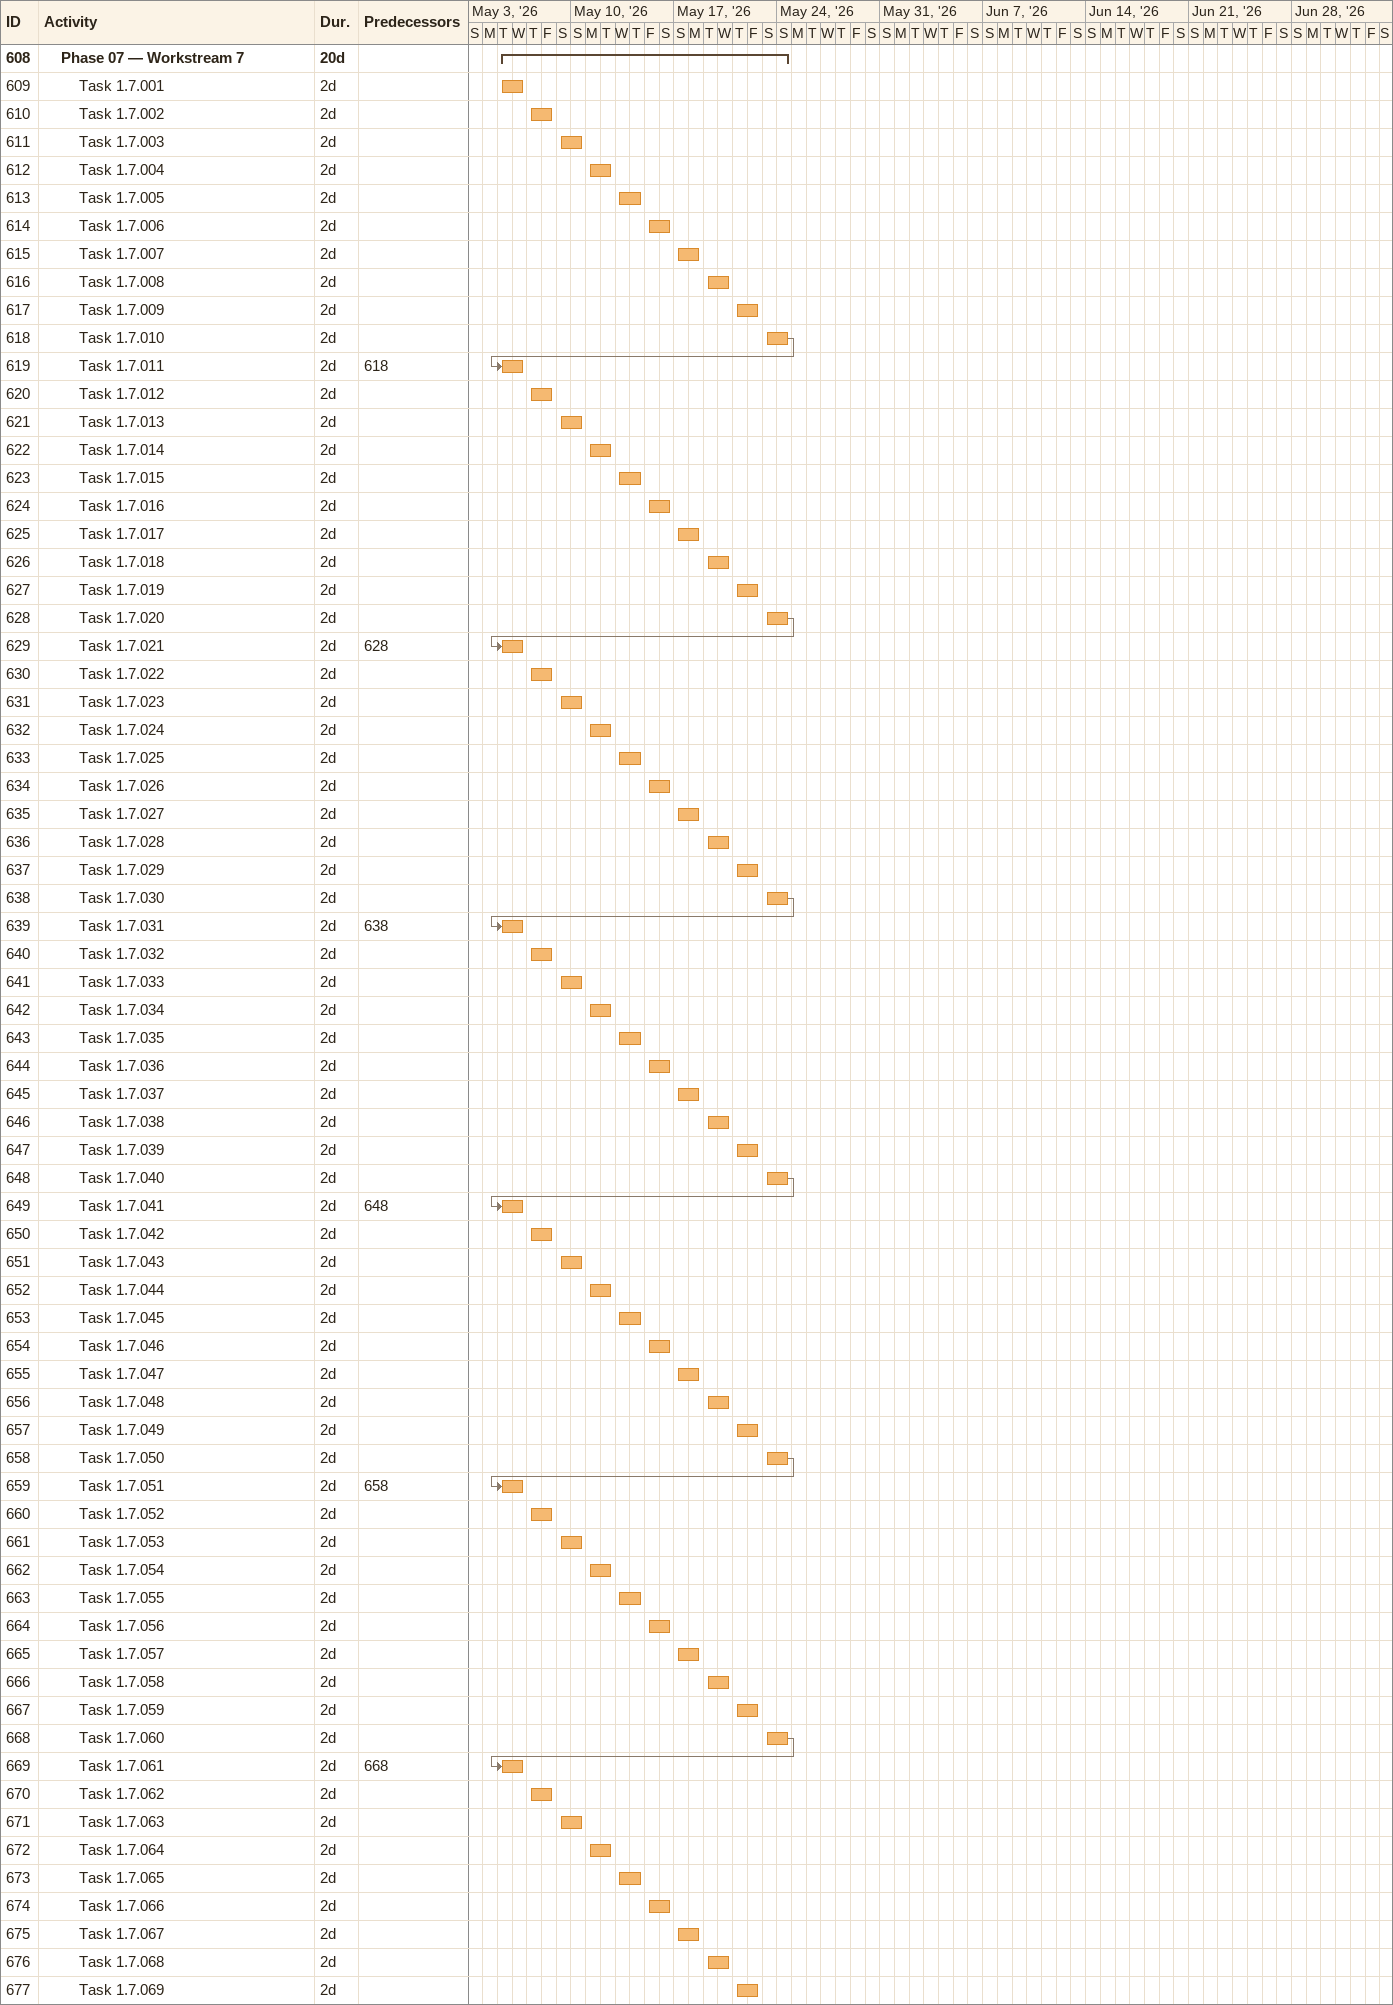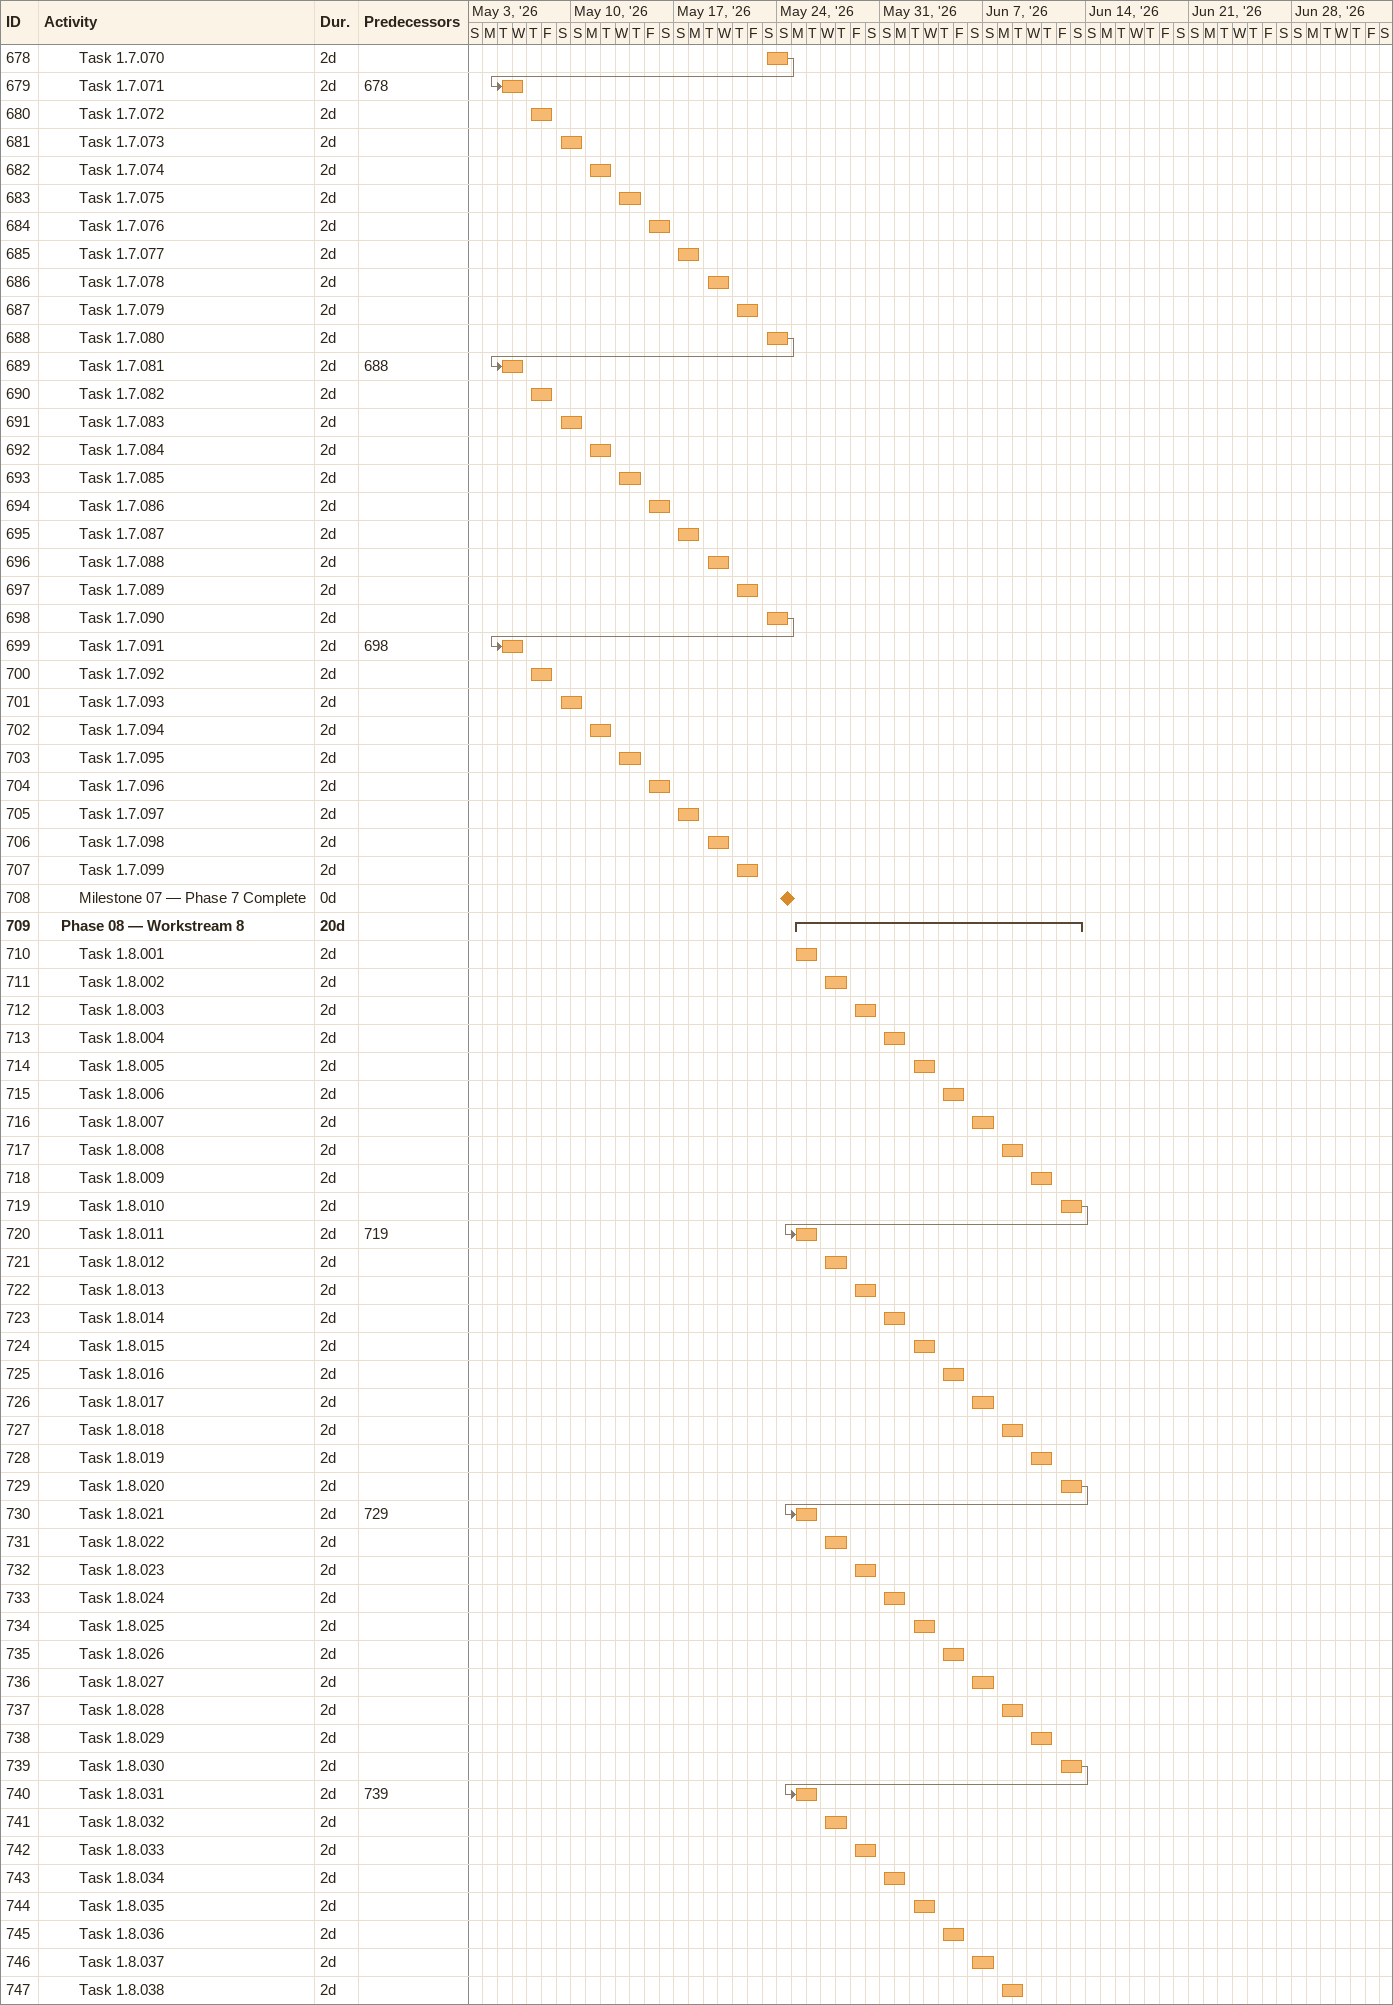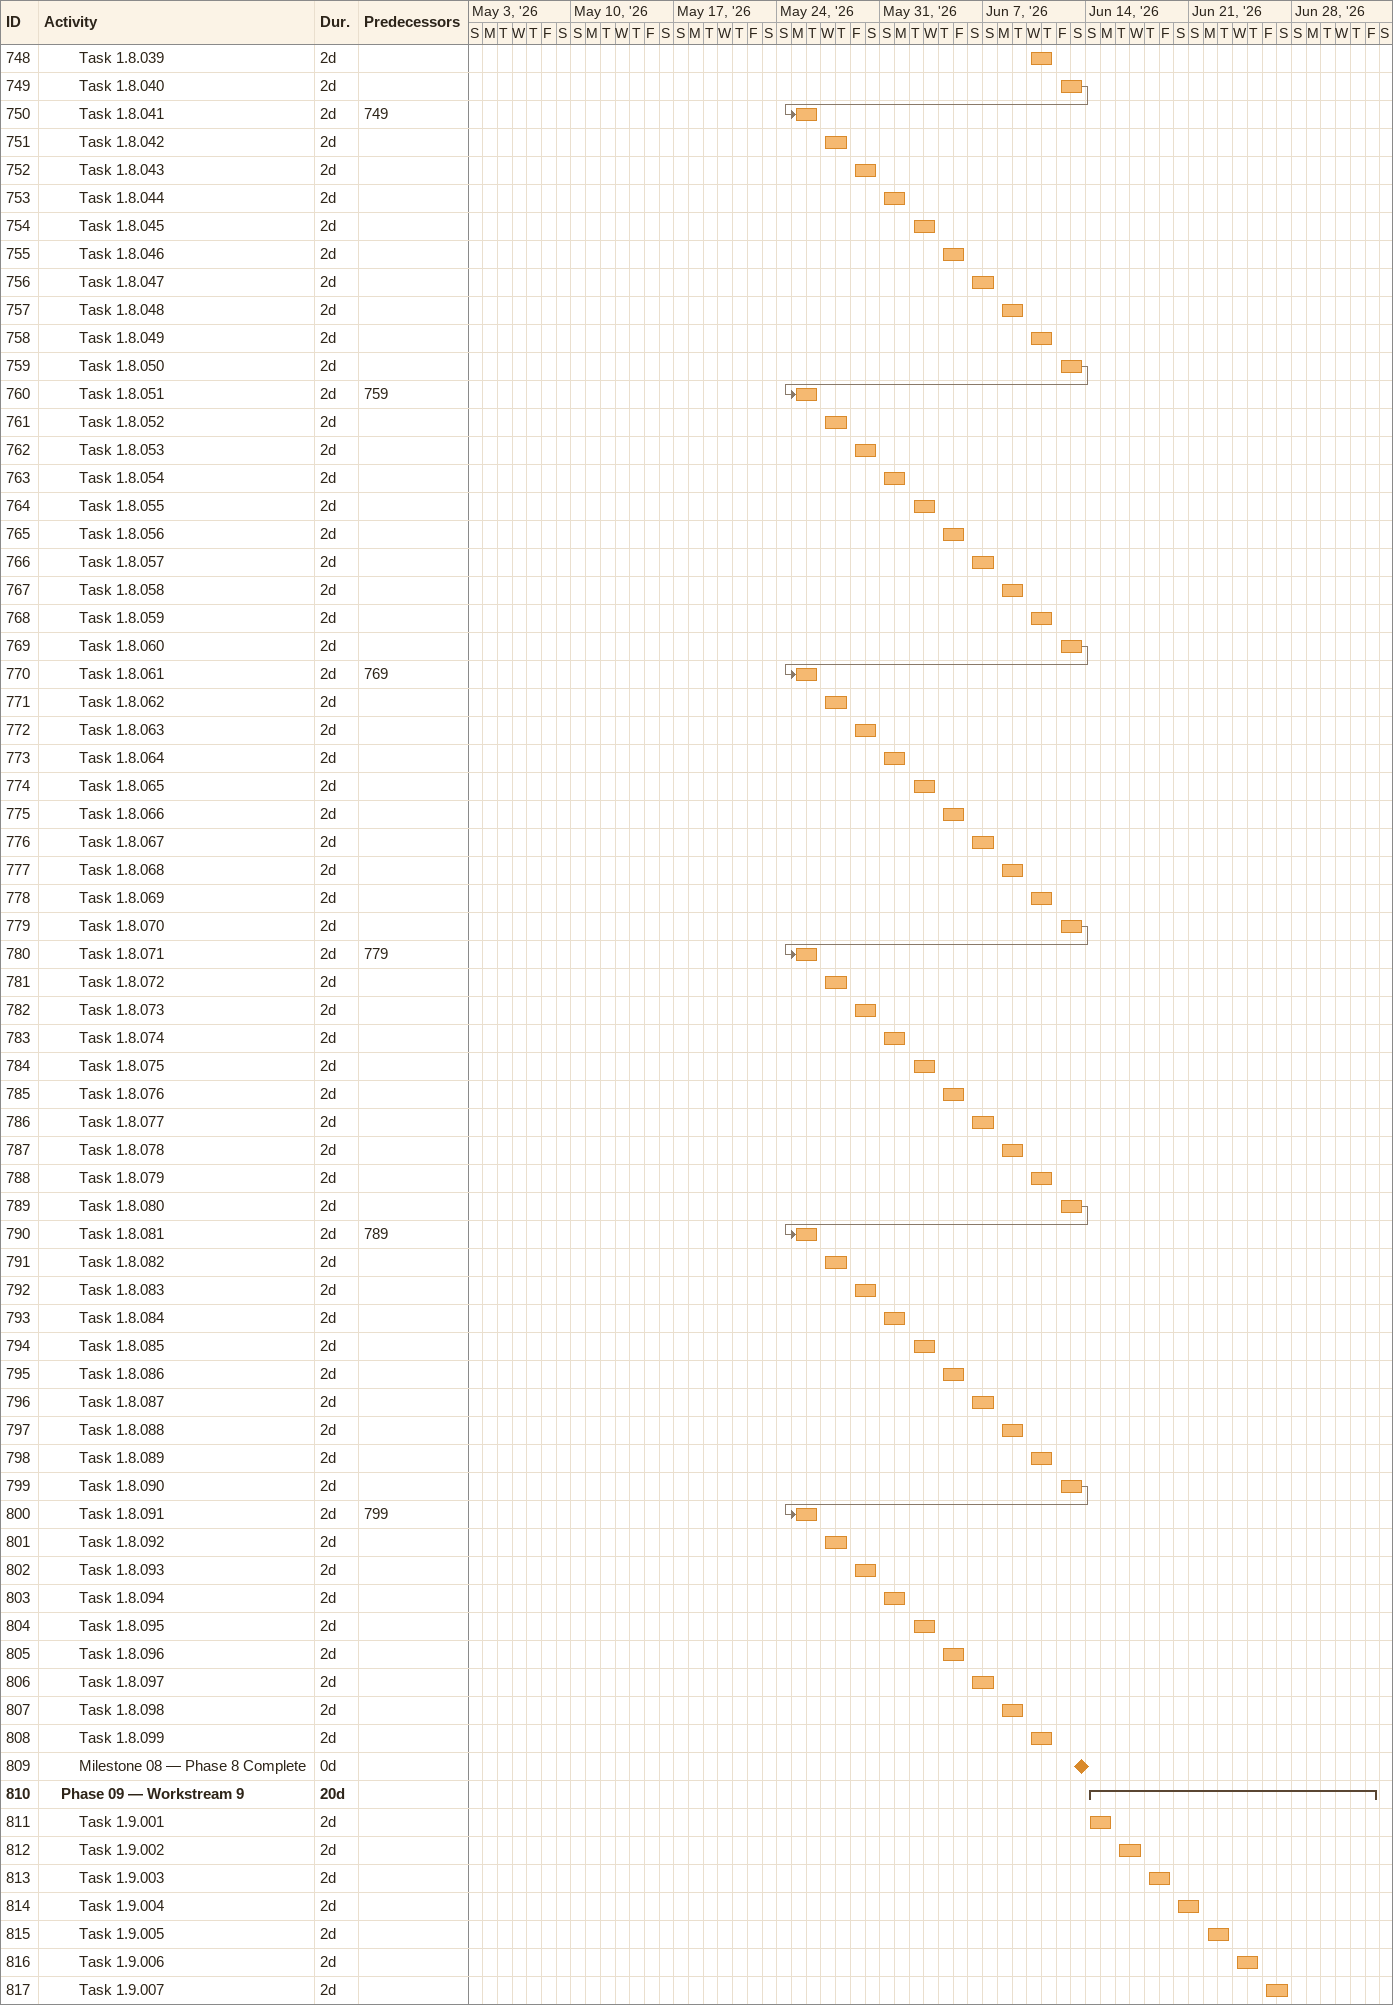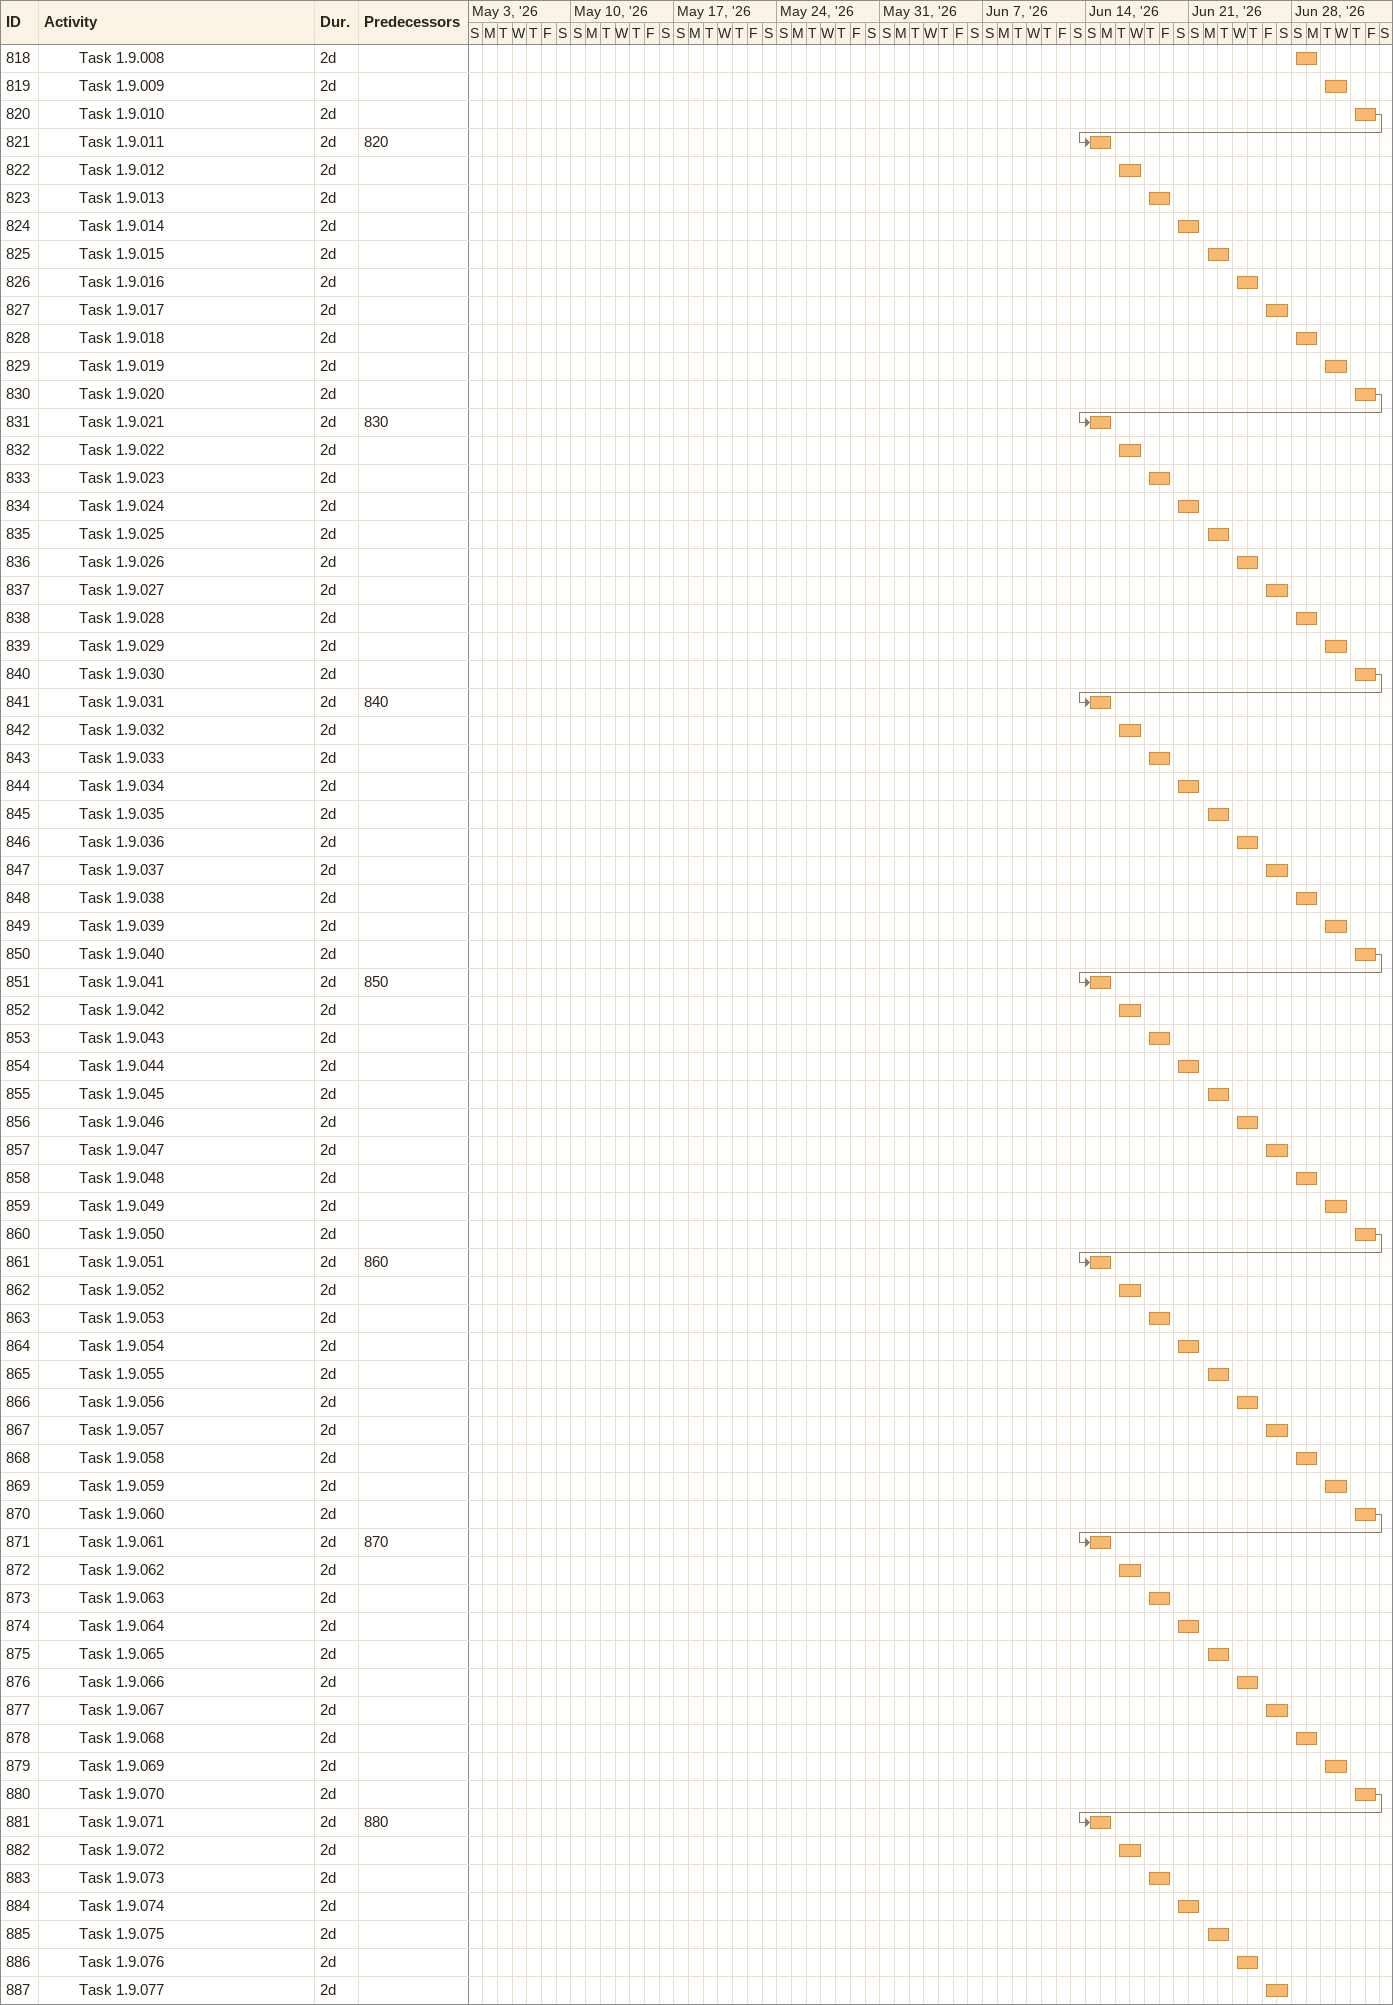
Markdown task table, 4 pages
| ID | Level | Task | Duration | Start | Finish | Predecessors |
|---|---|---|---|---|---|---|
| 608 | 2 | **Phase 07 — Workstream 7** | 20d | 2026-05-05 | 2026-05-24 |  |
| 609 | 3 | Task 1.7.001 | 2d | 2026-05-05 | 2026-05-06 |  |
| 610 | 3 | Task 1.7.002 | 2d | 2026-05-07 | 2026-05-08 |  |
| 611 | 3 | Task 1.7.003 | 2d | 2026-05-09 | 2026-05-10 |  |
| 612 | 3 | Task 1.7.004 | 2d | 2026-05-11 | 2026-05-12 |  |
| 613 | 3 | Task 1.7.005 | 2d | 2026-05-13 | 2026-05-14 |  |
| 614 | 3 | Task 1.7.006 | 2d | 2026-05-15 | 2026-05-16 |  |
| 615 | 3 | Task 1.7.007 | 2d | 2026-05-17 | 2026-05-18 |  |
| 616 | 3 | Task 1.7.008 | 2d | 2026-05-19 | 2026-05-20 |  |
| 617 | 3 | Task 1.7.009 | 2d | 2026-05-21 | 2026-05-22 |  |
| 618 | 3 | Task 1.7.010 | 2d | 2026-05-23 | 2026-05-24 |  |
| 619 | 3 | Task 1.7.011 | 2d | 2026-05-05 | 2026-05-06 | 618 |
| 620 | 3 | Task 1.7.012 | 2d | 2026-05-07 | 2026-05-08 |  |
| 621 | 3 | Task 1.7.013 | 2d | 2026-05-09 | 2026-05-10 |  |
| 622 | 3 | Task 1.7.014 | 2d | 2026-05-11 | 2026-05-12 |  |
| 623 | 3 | Task 1.7.015 | 2d | 2026-05-13 | 2026-05-14 |  |
| 624 | 3 | Task 1.7.016 | 2d | 2026-05-15 | 2026-05-16 |  |
| 625 | 3 | Task 1.7.017 | 2d | 2026-05-17 | 2026-05-18 |  |
| 626 | 3 | Task 1.7.018 | 2d | 2026-05-19 | 2026-05-20 |  |
| 627 | 3 | Task 1.7.019 | 2d | 2026-05-21 | 2026-05-22 |  |
| 628 | 3 | Task 1.7.020 | 2d | 2026-05-23 | 2026-05-24 |  |
| 629 | 3 | Task 1.7.021 | 2d | 2026-05-05 | 2026-05-06 | 628 |
| 630 | 3 | Task 1.7.022 | 2d | 2026-05-07 | 2026-05-08 |  |
| 631 | 3 | Task 1.7.023 | 2d | 2026-05-09 | 2026-05-10 |  |
| 632 | 3 | Task 1.7.024 | 2d | 2026-05-11 | 2026-05-12 |  |
| 633 | 3 | Task 1.7.025 | 2d | 2026-05-13 | 2026-05-14 |  |
| 634 | 3 | Task 1.7.026 | 2d | 2026-05-15 | 2026-05-16 |  |
| 635 | 3 | Task 1.7.027 | 2d | 2026-05-17 | 2026-05-18 |  |
| 636 | 3 | Task 1.7.028 | 2d | 2026-05-19 | 2026-05-20 |  |
| 637 | 3 | Task 1.7.029 | 2d | 2026-05-21 | 2026-05-22 |  |
| 638 | 3 | Task 1.7.030 | 2d | 2026-05-23 | 2026-05-24 |  |
| 639 | 3 | Task 1.7.031 | 2d | 2026-05-05 | 2026-05-06 | 638 |
| 640 | 3 | Task 1.7.032 | 2d | 2026-05-07 | 2026-05-08 |  |
| 641 | 3 | Task 1.7.033 | 2d | 2026-05-09 | 2026-05-10 |  |
| 642 | 3 | Task 1.7.034 | 2d | 2026-05-11 | 2026-05-12 |  |
| 643 | 3 | Task 1.7.035 | 2d | 2026-05-13 | 2026-05-14 |  |
| 644 | 3 | Task 1.7.036 | 2d | 2026-05-15 | 2026-05-16 |  |
| 645 | 3 | Task 1.7.037 | 2d | 2026-05-17 | 2026-05-18 |  |
| 646 | 3 | Task 1.7.038 | 2d | 2026-05-19 | 2026-05-20 |  |
| 647 | 3 | Task 1.7.039 | 2d | 2026-05-21 | 2026-05-22 |  |
| 648 | 3 | Task 1.7.040 | 2d | 2026-05-23 | 2026-05-24 |  |
| 649 | 3 | Task 1.7.041 | 2d | 2026-05-05 | 2026-05-06 | 648 |
| 650 | 3 | Task 1.7.042 | 2d | 2026-05-07 | 2026-05-08 |  |
| 651 | 3 | Task 1.7.043 | 2d | 2026-05-09 | 2026-05-10 |  |
| 652 | 3 | Task 1.7.044 | 2d | 2026-05-11 | 2026-05-12 |  |
| 653 | 3 | Task 1.7.045 | 2d | 2026-05-13 | 2026-05-14 |  |
| 654 | 3 | Task 1.7.046 | 2d | 2026-05-15 | 2026-05-16 |  |
| 655 | 3 | Task 1.7.047 | 2d | 2026-05-17 | 2026-05-18 |  |
| 656 | 3 | Task 1.7.048 | 2d | 2026-05-19 | 2026-05-20 |  |
| 657 | 3 | Task 1.7.049 | 2d | 2026-05-21 | 2026-05-22 |  |
| 658 | 3 | Task 1.7.050 | 2d | 2026-05-23 | 2026-05-24 |  |
| 659 | 3 | Task 1.7.051 | 2d | 2026-05-05 | 2026-05-06 | 658 |
| 660 | 3 | Task 1.7.052 | 2d | 2026-05-07 | 2026-05-08 |  |
| 661 | 3 | Task 1.7.053 | 2d | 2026-05-09 | 2026-05-10 |  |
| 662 | 3 | Task 1.7.054 | 2d | 2026-05-11 | 2026-05-12 |  |
| 663 | 3 | Task 1.7.055 | 2d | 2026-05-13 | 2026-05-14 |  |
| 664 | 3 | Task 1.7.056 | 2d | 2026-05-15 | 2026-05-16 |  |
| 665 | 3 | Task 1.7.057 | 2d | 2026-05-17 | 2026-05-18 |  |
| 666 | 3 | Task 1.7.058 | 2d | 2026-05-19 | 2026-05-20 |  |
| 667 | 3 | Task 1.7.059 | 2d | 2026-05-21 | 2026-05-22 |  |
| 668 | 3 | Task 1.7.060 | 2d | 2026-05-23 | 2026-05-24 |  |
| 669 | 3 | Task 1.7.061 | 2d | 2026-05-05 | 2026-05-06 | 668 |
| 670 | 3 | Task 1.7.062 | 2d | 2026-05-07 | 2026-05-08 |  |
| 671 | 3 | Task 1.7.063 | 2d | 2026-05-09 | 2026-05-10 |  |
| 672 | 3 | Task 1.7.064 | 2d | 2026-05-11 | 2026-05-12 |  |
| 673 | 3 | Task 1.7.065 | 2d | 2026-05-13 | 2026-05-14 |  |
| 674 | 3 | Task 1.7.066 | 2d | 2026-05-15 | 2026-05-16 |  |
| 675 | 3 | Task 1.7.067 | 2d | 2026-05-17 | 2026-05-18 |  |
| 676 | 3 | Task 1.7.068 | 2d | 2026-05-19 | 2026-05-20 |  |
| 677 | 3 | Task 1.7.069 | 2d | 2026-05-21 | 2026-05-22 |  |
| 678 | 3 | Task 1.7.070 | 2d | 2026-05-23 | 2026-05-24 |  |
| 679 | 3 | Task 1.7.071 | 2d | 2026-05-05 | 2026-05-06 | 678 |
| 680 | 3 | Task 1.7.072 | 2d | 2026-05-07 | 2026-05-08 |  |
| 681 | 3 | Task 1.7.073 | 2d | 2026-05-09 | 2026-05-10 |  |
| 682 | 3 | Task 1.7.074 | 2d | 2026-05-11 | 2026-05-12 |  |
| 683 | 3 | Task 1.7.075 | 2d | 2026-05-13 | 2026-05-14 |  |
| 684 | 3 | Task 1.7.076 | 2d | 2026-05-15 | 2026-05-16 |  |
| 685 | 3 | Task 1.7.077 | 2d | 2026-05-17 | 2026-05-18 |  |
| 686 | 3 | Task 1.7.078 | 2d | 2026-05-19 | 2026-05-20 |  |
| 687 | 3 | Task 1.7.079 | 2d | 2026-05-21 | 2026-05-22 |  |
| 688 | 3 | Task 1.7.080 | 2d | 2026-05-23 | 2026-05-24 |  |
| 689 | 3 | Task 1.7.081 | 2d | 2026-05-05 | 2026-05-06 | 688 |
| 690 | 3 | Task 1.7.082 | 2d | 2026-05-07 | 2026-05-08 |  |
| 691 | 3 | Task 1.7.083 | 2d | 2026-05-09 | 2026-05-10 |  |
| 692 | 3 | Task 1.7.084 | 2d | 2026-05-11 | 2026-05-12 |  |
| 693 | 3 | Task 1.7.085 | 2d | 2026-05-13 | 2026-05-14 |  |
| 694 | 3 | Task 1.7.086 | 2d | 2026-05-15 | 2026-05-16 |  |
| 695 | 3 | Task 1.7.087 | 2d | 2026-05-17 | 2026-05-18 |  |
| 696 | 3 | Task 1.7.088 | 2d | 2026-05-19 | 2026-05-20 |  |
| 697 | 3 | Task 1.7.089 | 2d | 2026-05-21 | 2026-05-22 |  |
| 698 | 3 | Task 1.7.090 | 2d | 2026-05-23 | 2026-05-24 |  |
| 699 | 3 | Task 1.7.091 | 2d | 2026-05-05 | 2026-05-06 | 698 |
| 700 | 3 | Task 1.7.092 | 2d | 2026-05-07 | 2026-05-08 |  |
| 701 | 3 | Task 1.7.093 | 2d | 2026-05-09 | 2026-05-10 |  |
| 702 | 3 | Task 1.7.094 | 2d | 2026-05-11 | 2026-05-12 |  |
| 703 | 3 | Task 1.7.095 | 2d | 2026-05-13 | 2026-05-14 |  |
| 704 | 3 | Task 1.7.096 | 2d | 2026-05-15 | 2026-05-16 |  |
| 705 | 3 | Task 1.7.097 | 2d | 2026-05-17 | 2026-05-18 |  |
| 706 | 3 | Task 1.7.098 | 2d | 2026-05-19 | 2026-05-20 |  |
| 707 | 3 | Task 1.7.099 | 2d | 2026-05-21 | 2026-05-22 |  |
| 708 | 3 | Milestone 07 — Phase 7 Complete | 0d | 2026-05-24 | 2026-05-24 |  |
| 709 | 2 | **Phase 08 — Workstream 8** | 20d | 2026-05-25 | 2026-06-13 |  |
| 710 | 3 | Task 1.8.001 | 2d | 2026-05-25 | 2026-05-26 |  |
| 711 | 3 | Task 1.8.002 | 2d | 2026-05-27 | 2026-05-28 |  |
| 712 | 3 | Task 1.8.003 | 2d | 2026-05-29 | 2026-05-30 |  |
| 713 | 3 | Task 1.8.004 | 2d | 2026-05-31 | 2026-06-01 |  |
| 714 | 3 | Task 1.8.005 | 2d | 2026-06-02 | 2026-06-03 |  |
| 715 | 3 | Task 1.8.006 | 2d | 2026-06-04 | 2026-06-05 |  |
| 716 | 3 | Task 1.8.007 | 2d | 2026-06-06 | 2026-06-07 |  |
| 717 | 3 | Task 1.8.008 | 2d | 2026-06-08 | 2026-06-09 |  |
| 718 | 3 | Task 1.8.009 | 2d | 2026-06-10 | 2026-06-11 |  |
| 719 | 3 | Task 1.8.010 | 2d | 2026-06-12 | 2026-06-13 |  |
| 720 | 3 | Task 1.8.011 | 2d | 2026-05-25 | 2026-05-26 | 719 |
| 721 | 3 | Task 1.8.012 | 2d | 2026-05-27 | 2026-05-28 |  |
| 722 | 3 | Task 1.8.013 | 2d | 2026-05-29 | 2026-05-30 |  |
| 723 | 3 | Task 1.8.014 | 2d | 2026-05-31 | 2026-06-01 |  |
| 724 | 3 | Task 1.8.015 | 2d | 2026-06-02 | 2026-06-03 |  |
| 725 | 3 | Task 1.8.016 | 2d | 2026-06-04 | 2026-06-05 |  |
| 726 | 3 | Task 1.8.017 | 2d | 2026-06-06 | 2026-06-07 |  |
| 727 | 3 | Task 1.8.018 | 2d | 2026-06-08 | 2026-06-09 |  |
| 728 | 3 | Task 1.8.019 | 2d | 2026-06-10 | 2026-06-11 |  |
| 729 | 3 | Task 1.8.020 | 2d | 2026-06-12 | 2026-06-13 |  |
| 730 | 3 | Task 1.8.021 | 2d | 2026-05-25 | 2026-05-26 | 729 |
| 731 | 3 | Task 1.8.022 | 2d | 2026-05-27 | 2026-05-28 |  |
| 732 | 3 | Task 1.8.023 | 2d | 2026-05-29 | 2026-05-30 |  |
| 733 | 3 | Task 1.8.024 | 2d | 2026-05-31 | 2026-06-01 |  |
| 734 | 3 | Task 1.8.025 | 2d | 2026-06-02 | 2026-06-03 |  |
| 735 | 3 | Task 1.8.026 | 2d | 2026-06-04 | 2026-06-05 |  |
| 736 | 3 | Task 1.8.027 | 2d | 2026-06-06 | 2026-06-07 |  |
| 737 | 3 | Task 1.8.028 | 2d | 2026-06-08 | 2026-06-09 |  |
| 738 | 3 | Task 1.8.029 | 2d | 2026-06-10 | 2026-06-11 |  |
| 739 | 3 | Task 1.8.030 | 2d | 2026-06-12 | 2026-06-13 |  |
| 740 | 3 | Task 1.8.031 | 2d | 2026-05-25 | 2026-05-26 | 739 |
| 741 | 3 | Task 1.8.032 | 2d | 2026-05-27 | 2026-05-28 |  |
| 742 | 3 | Task 1.8.033 | 2d | 2026-05-29 | 2026-05-30 |  |
| 743 | 3 | Task 1.8.034 | 2d | 2026-05-31 | 2026-06-01 |  |
| 744 | 3 | Task 1.8.035 | 2d | 2026-06-02 | 2026-06-03 |  |
| 745 | 3 | Task 1.8.036 | 2d | 2026-06-04 | 2026-06-05 |  |
| 746 | 3 | Task 1.8.037 | 2d | 2026-06-06 | 2026-06-07 |  |
| 747 | 3 | Task 1.8.038 | 2d | 2026-06-08 | 2026-06-09 |  |
| 748 | 3 | Task 1.8.039 | 2d | 2026-06-10 | 2026-06-11 |  |
| 749 | 3 | Task 1.8.040 | 2d | 2026-06-12 | 2026-06-13 |  |
| 750 | 3 | Task 1.8.041 | 2d | 2026-05-25 | 2026-05-26 | 749 |
| 751 | 3 | Task 1.8.042 | 2d | 2026-05-27 | 2026-05-28 |  |
| 752 | 3 | Task 1.8.043 | 2d | 2026-05-29 | 2026-05-30 |  |
| 753 | 3 | Task 1.8.044 | 2d | 2026-05-31 | 2026-06-01 |  |
| 754 | 3 | Task 1.8.045 | 2d | 2026-06-02 | 2026-06-03 |  |
| 755 | 3 | Task 1.8.046 | 2d | 2026-06-04 | 2026-06-05 |  |
| 756 | 3 | Task 1.8.047 | 2d | 2026-06-06 | 2026-06-07 |  |
| 757 | 3 | Task 1.8.048 | 2d | 2026-06-08 | 2026-06-09 |  |
| 758 | 3 | Task 1.8.049 | 2d | 2026-06-10 | 2026-06-11 |  |
| 759 | 3 | Task 1.8.050 | 2d | 2026-06-12 | 2026-06-13 |  |
| 760 | 3 | Task 1.8.051 | 2d | 2026-05-25 | 2026-05-26 | 759 |
| 761 | 3 | Task 1.8.052 | 2d | 2026-05-27 | 2026-05-28 |  |
| 762 | 3 | Task 1.8.053 | 2d | 2026-05-29 | 2026-05-30 |  |
| 763 | 3 | Task 1.8.054 | 2d | 2026-05-31 | 2026-06-01 |  |
| 764 | 3 | Task 1.8.055 | 2d | 2026-06-02 | 2026-06-03 |  |
| 765 | 3 | Task 1.8.056 | 2d | 2026-06-04 | 2026-06-05 |  |
| 766 | 3 | Task 1.8.057 | 2d | 2026-06-06 | 2026-06-07 |  |
| 767 | 3 | Task 1.8.058 | 2d | 2026-06-08 | 2026-06-09 |  |
| 768 | 3 | Task 1.8.059 | 2d | 2026-06-10 | 2026-06-11 |  |
| 769 | 3 | Task 1.8.060 | 2d | 2026-06-12 | 2026-06-13 |  |
| 770 | 3 | Task 1.8.061 | 2d | 2026-05-25 | 2026-05-26 | 769 |
| 771 | 3 | Task 1.8.062 | 2d | 2026-05-27 | 2026-05-28 |  |
| 772 | 3 | Task 1.8.063 | 2d | 2026-05-29 | 2026-05-30 |  |
| 773 | 3 | Task 1.8.064 | 2d | 2026-05-31 | 2026-06-01 |  |
| 774 | 3 | Task 1.8.065 | 2d | 2026-06-02 | 2026-06-03 |  |
| 775 | 3 | Task 1.8.066 | 2d | 2026-06-04 | 2026-06-05 |  |
| 776 | 3 | Task 1.8.067 | 2d | 2026-06-06 | 2026-06-07 |  |
| 777 | 3 | Task 1.8.068 | 2d | 2026-06-08 | 2026-06-09 |  |
| 778 | 3 | Task 1.8.069 | 2d | 2026-06-10 | 2026-06-11 |  |
| 779 | 3 | Task 1.8.070 | 2d | 2026-06-12 | 2026-06-13 |  |
| 780 | 3 | Task 1.8.071 | 2d | 2026-05-25 | 2026-05-26 | 779 |
| 781 | 3 | Task 1.8.072 | 2d | 2026-05-27 | 2026-05-28 |  |
| 782 | 3 | Task 1.8.073 | 2d | 2026-05-29 | 2026-05-30 |  |
| 783 | 3 | Task 1.8.074 | 2d | 2026-05-31 | 2026-06-01 |  |
| 784 | 3 | Task 1.8.075 | 2d | 2026-06-02 | 2026-06-03 |  |
| 785 | 3 | Task 1.8.076 | 2d | 2026-06-04 | 2026-06-05 |  |
| 786 | 3 | Task 1.8.077 | 2d | 2026-06-06 | 2026-06-07 |  |
| 787 | 3 | Task 1.8.078 | 2d | 2026-06-08 | 2026-06-09 |  |
| 788 | 3 | Task 1.8.079 | 2d | 2026-06-10 | 2026-06-11 |  |
| 789 | 3 | Task 1.8.080 | 2d | 2026-06-12 | 2026-06-13 |  |
| 790 | 3 | Task 1.8.081 | 2d | 2026-05-25 | 2026-05-26 | 789 |
| 791 | 3 | Task 1.8.082 | 2d | 2026-05-27 | 2026-05-28 |  |
| 792 | 3 | Task 1.8.083 | 2d | 2026-05-29 | 2026-05-30 |  |
| 793 | 3 | Task 1.8.084 | 2d | 2026-05-31 | 2026-06-01 |  |
| 794 | 3 | Task 1.8.085 | 2d | 2026-06-02 | 2026-06-03 |  |
| 795 | 3 | Task 1.8.086 | 2d | 2026-06-04 | 2026-06-05 |  |
| 796 | 3 | Task 1.8.087 | 2d | 2026-06-06 | 2026-06-07 |  |
| 797 | 3 | Task 1.8.088 | 2d | 2026-06-08 | 2026-06-09 |  |
| 798 | 3 | Task 1.8.089 | 2d | 2026-06-10 | 2026-06-11 |  |
| 799 | 3 | Task 1.8.090 | 2d | 2026-06-12 | 2026-06-13 |  |
| 800 | 3 | Task 1.8.091 | 2d | 2026-05-25 | 2026-05-26 | 799 |
| 801 | 3 | Task 1.8.092 | 2d | 2026-05-27 | 2026-05-28 |  |
| 802 | 3 | Task 1.8.093 | 2d | 2026-05-29 | 2026-05-30 |  |
| 803 | 3 | Task 1.8.094 | 2d | 2026-05-31 | 2026-06-01 |  |
| 804 | 3 | Task 1.8.095 | 2d | 2026-06-02 | 2026-06-03 |  |
| 805 | 3 | Task 1.8.096 | 2d | 2026-06-04 | 2026-06-05 |  |
| 806 | 3 | Task 1.8.097 | 2d | 2026-06-06 | 2026-06-07 |  |
| 807 | 3 | Task 1.8.098 | 2d | 2026-06-08 | 2026-06-09 |  |
| 808 | 3 | Task 1.8.099 | 2d | 2026-06-10 | 2026-06-11 |  |
| 809 | 3 | Milestone 08 — Phase 8 Complete | 0d | 2026-06-13 | 2026-06-13 |  |
| 810 | 2 | **Phase 09 — Workstream 9** | 20d | 2026-06-14 | 2026-07-03 |  |
| 811 | 3 | Task 1.9.001 | 2d | 2026-06-14 | 2026-06-15 |  |
| 812 | 3 | Task 1.9.002 | 2d | 2026-06-16 | 2026-06-17 |  |
| 813 | 3 | Task 1.9.003 | 2d | 2026-06-18 | 2026-06-19 |  |
| 814 | 3 | Task 1.9.004 | 2d | 2026-06-20 | 2026-06-21 |  |
| 815 | 3 | Task 1.9.005 | 2d | 2026-06-22 | 2026-06-23 |  |
| 816 | 3 | Task 1.9.006 | 2d | 2026-06-24 | 2026-06-25 |  |
| 817 | 3 | Task 1.9.007 | 2d | 2026-06-26 | 2026-06-27 |  |
| 818 | 3 | Task 1.9.008 | 2d | 2026-06-28 | 2026-06-29 |  |
| 819 | 3 | Task 1.9.009 | 2d | 2026-06-30 | 2026-07-01 |  |
| 820 | 3 | Task 1.9.010 | 2d | 2026-07-02 | 2026-07-03 |  |
| 821 | 3 | Task 1.9.011 | 2d | 2026-06-14 | 2026-06-15 | 820 |
| 822 | 3 | Task 1.9.012 | 2d | 2026-06-16 | 2026-06-17 |  |
| 823 | 3 | Task 1.9.013 | 2d | 2026-06-18 | 2026-06-19 |  |
| 824 | 3 | Task 1.9.014 | 2d | 2026-06-20 | 2026-06-21 |  |
| 825 | 3 | Task 1.9.015 | 2d | 2026-06-22 | 2026-06-23 |  |
| 826 | 3 | Task 1.9.016 | 2d | 2026-06-24 | 2026-06-25 |  |
| 827 | 3 | Task 1.9.017 | 2d | 2026-06-26 | 2026-06-27 |  |
| 828 | 3 | Task 1.9.018 | 2d | 2026-06-28 | 2026-06-29 |  |
| 829 | 3 | Task 1.9.019 | 2d | 2026-06-30 | 2026-07-01 |  |
| 830 | 3 | Task 1.9.020 | 2d | 2026-07-02 | 2026-07-03 |  |
| 831 | 3 | Task 1.9.021 | 2d | 2026-06-14 | 2026-06-15 | 830 |
| 832 | 3 | Task 1.9.022 | 2d | 2026-06-16 | 2026-06-17 |  |
| 833 | 3 | Task 1.9.023 | 2d | 2026-06-18 | 2026-06-19 |  |
| 834 | 3 | Task 1.9.024 | 2d | 2026-06-20 | 2026-06-21 |  |
| 835 | 3 | Task 1.9.025 | 2d | 2026-06-22 | 2026-06-23 |  |
| 836 | 3 | Task 1.9.026 | 2d | 2026-06-24 | 2026-06-25 |  |
| 837 | 3 | Task 1.9.027 | 2d | 2026-06-26 | 2026-06-27 |  |
| 838 | 3 | Task 1.9.028 | 2d | 2026-06-28 | 2026-06-29 |  |
| 839 | 3 | Task 1.9.029 | 2d | 2026-06-30 | 2026-07-01 |  |
| 840 | 3 | Task 1.9.030 | 2d | 2026-07-02 | 2026-07-03 |  |
| 841 | 3 | Task 1.9.031 | 2d | 2026-06-14 | 2026-06-15 | 840 |
| 842 | 3 | Task 1.9.032 | 2d | 2026-06-16 | 2026-06-17 |  |
| 843 | 3 | Task 1.9.033 | 2d | 2026-06-18 | 2026-06-19 |  |
| 844 | 3 | Task 1.9.034 | 2d | 2026-06-20 | 2026-06-21 |  |
| 845 | 3 | Task 1.9.035 | 2d | 2026-06-22 | 2026-06-23 |  |
| 846 | 3 | Task 1.9.036 | 2d | 2026-06-24 | 2026-06-25 |  |
| 847 | 3 | Task 1.9.037 | 2d | 2026-06-26 | 2026-06-27 |  |
| 848 | 3 | Task 1.9.038 | 2d | 2026-06-28 | 2026-06-29 |  |
| 849 | 3 | Task 1.9.039 | 2d | 2026-06-30 | 2026-07-01 |  |
| 850 | 3 | Task 1.9.040 | 2d | 2026-07-02 | 2026-07-03 |  |
| 851 | 3 | Task 1.9.041 | 2d | 2026-06-14 | 2026-06-15 | 850 |
| 852 | 3 | Task 1.9.042 | 2d | 2026-06-16 | 2026-06-17 |  |
| 853 | 3 | Task 1.9.043 | 2d | 2026-06-18 | 2026-06-19 |  |
| 854 | 3 | Task 1.9.044 | 2d | 2026-06-20 | 2026-06-21 |  |
| 855 | 3 | Task 1.9.045 | 2d | 2026-06-22 | 2026-06-23 |  |
| 856 | 3 | Task 1.9.046 | 2d | 2026-06-24 | 2026-06-25 |  |
| 857 | 3 | Task 1.9.047 | 2d | 2026-06-26 | 2026-06-27 |  |
| 858 | 3 | Task 1.9.048 | 2d | 2026-06-28 | 2026-06-29 |  |
| 859 | 3 | Task 1.9.049 | 2d | 2026-06-30 | 2026-07-01 |  |
| 860 | 3 | Task 1.9.050 | 2d | 2026-07-02 | 2026-07-03 |  |
| 861 | 3 | Task 1.9.051 | 2d | 2026-06-14 | 2026-06-15 | 860 |
| 862 | 3 | Task 1.9.052 | 2d | 2026-06-16 | 2026-06-17 |  |
| 863 | 3 | Task 1.9.053 | 2d | 2026-06-18 | 2026-06-19 |  |
| 864 | 3 | Task 1.9.054 | 2d | 2026-06-20 | 2026-06-21 |  |
| 865 | 3 | Task 1.9.055 | 2d | 2026-06-22 | 2026-06-23 |  |
| 866 | 3 | Task 1.9.056 | 2d | 2026-06-24 | 2026-06-25 |  |
| 867 | 3 | Task 1.9.057 | 2d | 2026-06-26 | 2026-06-27 |  |
| 868 | 3 | Task 1.9.058 | 2d | 2026-06-28 | 2026-06-29 |  |
| 869 | 3 | Task 1.9.059 | 2d | 2026-06-30 | 2026-07-01 |  |
| 870 | 3 | Task 1.9.060 | 2d | 2026-07-02 | 2026-07-03 |  |
| 871 | 3 | Task 1.9.061 | 2d | 2026-06-14 | 2026-06-15 | 870 |
| 872 | 3 | Task 1.9.062 | 2d | 2026-06-16 | 2026-06-17 |  |
| 873 | 3 | Task 1.9.063 | 2d | 2026-06-18 | 2026-06-19 |  |
| 874 | 3 | Task 1.9.064 | 2d | 2026-06-20 | 2026-06-21 |  |
| 875 | 3 | Task 1.9.065 | 2d | 2026-06-22 | 2026-06-23 |  |
| 876 | 3 | Task 1.9.066 | 2d | 2026-06-24 | 2026-06-25 |  |
| 877 | 3 | Task 1.9.067 | 2d | 2026-06-26 | 2026-06-27 |  |
| 878 | 3 | Task 1.9.068 | 2d | 2026-06-28 | 2026-06-29 |  |
| 879 | 3 | Task 1.9.069 | 2d | 2026-06-30 | 2026-07-01 |  |
| 880 | 3 | Task 1.9.070 | 2d | 2026-07-02 | 2026-07-03 |  |
| 881 | 3 | Task 1.9.071 | 2d | 2026-06-14 | 2026-06-15 | 880 |
| 882 | 3 | Task 1.9.072 | 2d | 2026-06-16 | 2026-06-17 |  |
| 883 | 3 | Task 1.9.073 | 2d | 2026-06-18 | 2026-06-19 |  |
| 884 | 3 | Task 1.9.074 | 2d | 2026-06-20 | 2026-06-21 |  |
| 885 | 3 | Task 1.9.075 | 2d | 2026-06-22 | 2026-06-23 |  |
| 886 | 3 | Task 1.9.076 | 2d | 2026-06-24 | 2026-06-25 |  |
| 887 | 3 | Task 1.9.077 | 2d | 2026-06-26 | 2026-06-27 |  |
